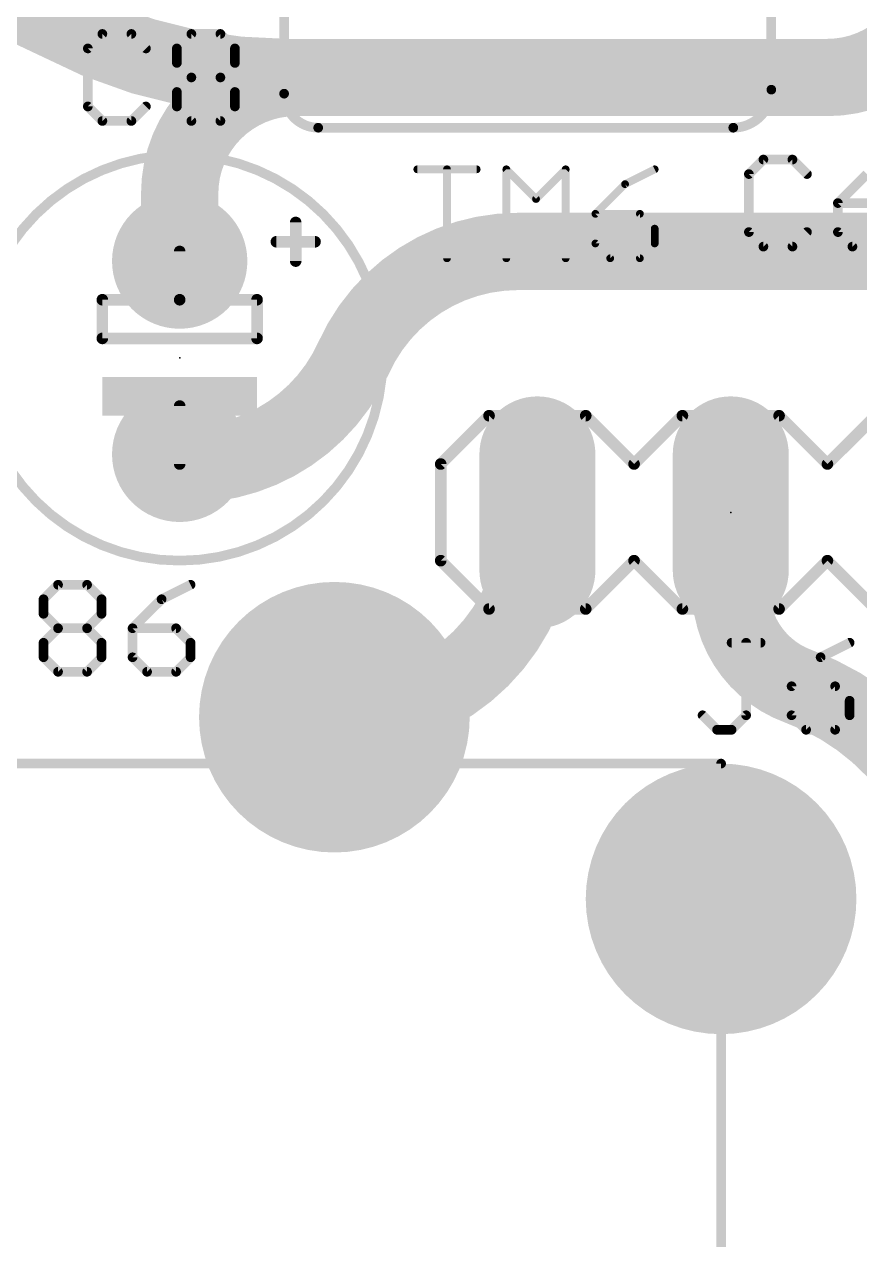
# Model space of a CAD drawing. Extents: x -4 to 220, y -9 to 53.
# Drawn here: x 41.14 to 52.11, y 8.98 to 24.96 of the extents above; entities that cross this region are included whole.
import ezdxf

# ---------------------------------------------------------------- set-up
doc = ezdxf.new("R2010")
doc.units = 0
for name, color, linetype in [('16', 174, 'CONTINUOUS'), ('17', 94, 'CONTINUOUS'), ('21', 251, 'CONTINUOUS'), ('23', 178, 'CONTINUOUS'), ('25', 251, 'CONTINUOUS'), ('51', 251, 'CONTINUOUS')]:
    doc.layers.add(name, color=color, linetype=linetype)

# ---------------------------------------------------------------- blocks, each defined once
blk = doc.blocks.new('RECT')
blk.add_solid([(-0.5, -0.5), (0.5, -0.5), (-0.5, 0.5), (0.5, 0.5)])
blk = doc.blocks.new('ROUNDP')
at = {"const_width": 0.5}
blk.add_lwpolyline([(0, -0.25, 1), (0, 0.25, 1), (0, -0.25)], format="xyb", dxfattribs=at)
blk = doc.blocks.new('LONGP100')
at = {"const_width": 1}
blk.add_lwpolyline([(-0.5, 0), (0.5, 0)], dxfattribs=at)
at = {"const_width": 0.5}
for points in [[(-0.5, 0.25, 1), (-0.5, -0.25)], [(0.5, -0.25, 1), (0.5, 0.25)]]:
    blk.add_lwpolyline(points, format="xyb", dxfattribs=at)

msp = doc.modelspace()

# ---------------------------------------------------------------- linework, layer by layer
at = {"layer": '16'}
for points, const_width in [([(41.529, 25.019, 0.1448), (36.576, 26.035)], 1.016), ([(51.689, 24.257, 0.4142), (53.213, 25.781)], 1.016), ([(41.529, 25.019, 0.1231), (44.577, 24.257)], 1.016), ([(41.6485, 25.2431, 1), (41.4095, 24.7949)], 0.508), ([(41.4095, 24.7949, 1), (41.6485, 25.2431)], 0.508), ([(44.704, 24.257, 0.4142), (43.18, 22.733)], 1.016), ([(44.577, 24.511, 1), (44.577, 24.003)], 0.508), ([(44.704, 24.511, 1), (44.704, 24.003)], 0.508), ([(44.577, 24.003, 1), (44.577, 24.511)], 0.508), ([(44.704, 24.003, 1), (44.704, 24.511)], 0.508), ([(44.704, 24.003, 1), (44.704, 24.511)], 0.508), ([(51.689, 24.511, 1), (51.689, 24.003)], 0.508), ([(51.689, 24.003, 1), (51.689, 24.511)], 0.508), ([(43.434, 22.733, 1), (42.926, 22.733)], 0.508), ([(42.926, 22.733, 1), (43.434, 22.733)], 0.508), ([(47.625, 21.971, 0.2953), (45.466, 20.574)], 1.016), ([(47.625, 22.225, 1), (47.625, 21.717)], 0.508), ([(47.625, 21.717, 1), (47.625, 22.225)], 0.508), ([(49.53, 22.225, 1), (49.53, 21.717)], 0.508), ([(49.53, 22.225, 1), (49.53, 21.717)], 0.508), ([(49.53, 21.717, 1), (49.53, 22.225)], 0.508), ([(50.419, 22.225, 1), (50.419, 21.717)], 0.508), ([(50.419, 21.717, 1), (50.419, 22.225)], 0.508), ([(51.943, 22.225, 1), (51.943, 21.717)], 0.508), ([(51.943, 21.717, 1), (51.943, 22.225)], 0.508), ([(51.943, 21.717, 1), (51.943, 22.225)], 0.508), ([(42.926, 21.844, 1), (43.434, 21.844)], 0.508), ([(43.18, 19.177, 0.3094), (45.466, 20.574)], 1.016), ([(45.2343, 20.6781, 1), (45.6977, 20.4699)], 0.508), ([(45.6977, 20.4699, 1), (45.2343, 20.6781)], 0.508), ([(43.434, 19.304, 1), (42.926, 19.304)], 0.508), ([(43.1931, 19.4307, 1), (43.1669, 18.9233)], 0.508), ([(42.926, 19.177, 1), (43.434, 19.177)], 0.508), ([(48.133, 18.542, 1), (47.625, 18.542)], 0.508), ([(45.339, 15.875, 0.4142), (47.879, 18.415)], 1.016), ([(48.133, 18.415, 1), (47.625, 18.415)], 0.508), ([(47.625, 18.415, 1), (48.133, 18.415)], 0.508), ([(50.419, 17.526, 0.3152), (51.308, 16.256)], 1.016), ([(50.673, 17.526, 1), (50.165, 17.526)], 0.508), ([(53.467, 13.208, 0.3122), (51.308, 16.256)], 1.016), ([(51.3949, 16.4947, 1), (51.2211, 16.0173)], 0.508), ([(51.2211, 16.0173, 1), (51.3949, 16.4947)], 0.508), ([(45.212, 16.1036, 1), (45.212, 15.5956)], 0.508), ([(45.3136, 15.8496, 0.4142), (45.339, 15.875)], 1.016), ([(45.3136, 16.1036, 1), (45.3136, 15.5956)], 0.508), ([(45.593, 15.875, 1), (45.085, 15.875)], 0.508), ([(45.339, 16.129, 1), (45.339, 15.621)], 0.508), ([(45.3136, 15.5956, 1), (45.3136, 16.1036)], 0.508)]:
    msp.add_lwpolyline(points, format="xyb", dxfattribs=dict(at, const_width=const_width))
at = {"layer": '16', "const_width": 1.016}
for points in [[(44.577, 24.257), (44.704, 24.257)], [(44.704, 24.257), (51.689, 24.257)], [(43.18, 22.733), (43.18, 21.844)], [(49.53, 21.971), (47.625, 21.971)], [(51.943, 21.971), (49.53, 21.971)], [(49.53, 21.971), (50.419, 21.971)], [(51.943, 21.971), (50.419, 21.971)], [(54.864, 21.971), (51.943, 21.971)], [(43.18, 19.177), (43.18, 19.304)], [(47.879, 18.415), (47.879, 18.542)], [(45.212, 15.8496), (45.3136, 15.8496)]]:
    msp.add_lwpolyline(points, dxfattribs=at)
at = {"layer": '21'}
for points, const_width in [([(44.552, 24.0442), (44.552, 29.497)], 0.127), ([(50.952, 29.5728), (50.952, 24.097)], 0.127), ([(50.452, 23.597), (44.9992, 23.597)], 0.127), ([(44.704, 22.352), (44.704, 21.844)], 0.1524), ([(43.18, 21.971), (43.18, 21.336)], 0.1524), ([(44.45, 22.098), (44.958, 22.098)], 0.1524), ([(43.18, 21.336), (42.164, 21.336)], 0.1524), ([(42.164, 21.336), (42.164, 20.828)], 0.1524), ([(44.196, 21.336), (43.18, 21.336)], 0.1524), ([(44.196, 20.828), (44.196, 21.336)], 0.1524), ([(42.164, 20.828), (44.196, 20.828)], 0.1524), ([(43.18, 19.939), (43.18, 19.177)], 0.1524), ([(46.609, 19.177), (47.244, 19.812)], 0.1524), ([(47.244, 19.812), (48.514, 19.812)], 0.1524), ([(48.514, 19.812), (49.149, 19.177)], 0.1524), ([(49.149, 19.177), (49.784, 19.812)], 0.1524), ([(49.784, 19.812), (51.054, 19.812)], 0.1524), ([(51.054, 19.812), (51.689, 19.177)], 0.1524), ([(51.689, 19.177), (52.324, 19.812)], 0.1524), ([(46.609, 17.907), (46.609, 19.177)], 0.1524), ([(47.244, 17.272), (46.609, 17.907)], 0.1524), ([(49.149, 17.907), (48.514, 17.272)], 0.1524), ([(49.784, 17.272), (49.149, 17.907)], 0.1524), ([(51.689, 17.907), (51.054, 17.272)], 0.1524), ([(52.324, 17.272), (51.689, 17.907)], 0.1524), ([(48.514, 17.272), (47.244, 17.272)], 0.1524), ([(51.054, 17.272), (49.784, 17.272)], 0.1524), ([(40.132, 15.24), (50.292, 15.24)], 0.127), ([(50.292, 15.24), (50.292, 0)], 0.127)]:
    msp.add_lwpolyline(points, dxfattribs=dict(at, const_width=const_width))
for points, const_width in [([(50.452, 23.597, 0.4142), (50.952, 24.097)], 0.127), ([(50.9838, 24.097, 1), (50.9203, 24.097)], 0.0635), ([(50.9203, 24.097, 1), (50.9838, 24.097)], 0.0635), ([(44.552, 24.0442, 0.4142), (44.9992, 23.597)], 0.127), ([(44.5838, 24.0442, 1), (44.5202, 24.0442)], 0.0635), ([(44.5202, 24.0442, 1), (44.5838, 24.0442)], 0.0635), ([(44.9992, 23.6288, 1), (44.9992, 23.5653)], 0.0635), ([(44.9992, 23.5653, 1), (44.9992, 23.6288)], 0.0635), ([(50.452, 23.6288, 1), (50.452, 23.5653)], 0.0635), ([(50.452, 23.5653, 1), (50.452, 23.6288)], 0.0635), ([(43.18, 17.907, 1), (43.18, 23.241, 1), (43.18, 17.907)], 0.127), ([(44.7421, 22.352, 1), (44.6659, 22.352)], 0.0762), ([(43.2181, 21.971, 1), (43.1419, 21.971)], 0.0762), ([(44.45, 22.1361, 1), (44.45, 22.0599)], 0.0762), ([(44.958, 22.0599, 1), (44.958, 22.1361)], 0.0762), ([(44.6659, 21.844, 1), (44.7421, 21.844)], 0.0762), ([(42.164, 21.3741, 1), (42.164, 21.2979)], 0.0762), ([(42.2021, 21.336, 1), (42.1259, 21.336)], 0.0762), ([(43.18, 21.3741, 1), (43.18, 21.2979)], 0.0762), ([(43.18, 21.2979, 1), (43.18, 21.3741)], 0.0762), ([(44.2341, 21.336, 1), (44.1579, 21.336)], 0.0762), ([(44.196, 21.2979, 1), (44.196, 21.3741)], 0.0762), ([(43.1419, 21.336, 1), (43.2181, 21.336)], 0.0762), ([(42.164, 20.8661, 1), (42.164, 20.7899)], 0.0762), ([(42.1259, 20.828, 1), (42.2021, 20.828)], 0.0762), ([(44.1579, 20.828, 1), (44.2341, 20.828)], 0.0762), ([(44.196, 20.7899, 1), (44.196, 20.8661)], 0.0762), ([(43.2181, 19.939, 1), (43.1419, 19.939)], 0.0762), ([(47.244, 19.8501, 1), (47.244, 19.7739)], 0.0762), ([(47.2709, 19.7851, 1), (47.2171, 19.8389)], 0.0762), ([(48.5409, 19.8389, 1), (48.4871, 19.7851)], 0.0762), ([(48.514, 19.7739, 1), (48.514, 19.8501)], 0.0762), ([(49.784, 19.8501, 1), (49.784, 19.7739)], 0.0762), ([(49.8109, 19.7851, 1), (49.7571, 19.8389)], 0.0762), ([(51.0809, 19.8389, 1), (51.0271, 19.7851)], 0.0762), ([(51.054, 19.7739, 1), (51.054, 19.8501)], 0.0762), ([(43.1419, 19.177, 1), (43.2181, 19.177)], 0.0762), ([(46.6471, 19.177, 1), (46.5709, 19.177)], 0.0762), ([(46.5821, 19.2039, 1), (46.6359, 19.1501)], 0.0762), ([(49.1221, 19.2039, 1), (49.1759, 19.1501)], 0.0762), ([(49.1221, 19.1501, 1), (49.1759, 19.2039)], 0.0762), ([(51.6621, 19.2039, 1), (51.7159, 19.1501)], 0.0762), ([(51.6621, 19.1501, 1), (51.7159, 19.2039)], 0.0762), ([(46.5709, 17.907, 1), (46.6471, 17.907)], 0.0762), ([(46.6359, 17.9339, 1), (46.5821, 17.8801)], 0.0762), ([(49.1759, 17.9339, 1), (49.1221, 17.8801)], 0.0762), ([(49.1759, 17.8801, 1), (49.1221, 17.9339)], 0.0762), ([(51.7159, 17.9339, 1), (51.6621, 17.8801)], 0.0762), ([(51.7159, 17.8801, 1), (51.6621, 17.9339)], 0.0762), ([(47.244, 17.3101, 1), (47.244, 17.2339)], 0.0762), ([(47.2171, 17.2451, 1), (47.2709, 17.2989)], 0.0762), ([(48.4871, 17.2989, 1), (48.5409, 17.2451)], 0.0762), ([(48.514, 17.2339, 1), (48.514, 17.3101)], 0.0762), ([(49.784, 17.3101, 1), (49.784, 17.2339)], 0.0762), ([(49.7571, 17.2451, 1), (49.8109, 17.2989)], 0.0762), ([(51.0271, 17.2989, 1), (51.0809, 17.2451)], 0.0762), ([(51.054, 17.2339, 1), (51.054, 17.3101)], 0.0762), ([(50.3238, 15.24, 1), (50.2602, 15.24)], 0.0635), ([(50.292, 15.2082, 1), (50.292, 15.2718)], 0.0635)]:
    msp.add_lwpolyline(points, format="xyb", dxfattribs=dict(at, const_width=const_width))
at = {"layer": '23'}
for p in [(43.18, 20.574), (50.419, 18.542)]:
    msp.add_point(p, dxfattribs=at)
at = {"layer": '25'}
for points, const_width in [([(42.1642, 24.8295), (41.9735, 24.6388)], 0.127), ([(42.5455, 24.8295), (42.1642, 24.8295)], 0.127), ([(42.7362, 24.6388), (42.5455, 24.8295)], 0.127), ([(43.1429, 24.6388), (43.3336, 24.8295)], 0.127), ([(43.3336, 24.8295), (43.7149, 24.8295)], 0.127), ([(43.7149, 24.8295), (43.9055, 24.6388)], 0.127), ([(41.9735, 24.6388), (41.9735, 23.8762)], 0.127), ([(43.1429, 24.4482), (43.1429, 24.6388)], 0.127), ([(43.9055, 24.6388), (43.9055, 24.4482)], 0.127), ([(43.3336, 24.2575), (43.1429, 24.4482)], 0.127), ([(43.9055, 24.4482), (43.7149, 24.2575)], 0.127), ([(43.1429, 24.0668), (43.3336, 24.2575)], 0.127), ([(43.3336, 24.2575), (43.7149, 24.2575)], 0.127), ([(43.7149, 24.2575), (43.9055, 24.0668)], 0.127), ([(43.1429, 23.8762), (43.1429, 24.0668)], 0.127), ([(43.9055, 24.0668), (43.9055, 23.8762)], 0.127), ([(41.9735, 23.8762), (42.1642, 23.6855)], 0.127), ([(42.5455, 23.6855), (42.7362, 23.8762)], 0.127), ([(43.3336, 23.6855), (43.1429, 23.8762)], 0.127), ([(43.9055, 23.8762), (43.7149, 23.6855)], 0.127), ([(42.1642, 23.6855), (42.5455, 23.6855)], 0.127), ([(43.7149, 23.6855), (43.3336, 23.6855)], 0.127), ([(50.848, 23.1785), (50.6573, 22.9878)], 0.127), ([(51.2293, 23.1785), (50.848, 23.1785)], 0.127), ([(51.42, 22.9878), (51.2293, 23.1785)], 0.127), ([(46.3016, 23.0502), (47.0812, 23.0502)], 0.1016), ([(46.6914, 21.8808), (46.6914, 23.0502)], 0.1016), ([(47.471, 21.8808), (47.471, 23.0502)], 0.1016), ([(47.471, 23.0502), (47.8608, 22.6604)], 0.1016), ([(47.8608, 22.6604), (48.2506, 23.0502)], 0.1016), ([(48.2506, 23.0502), (48.2506, 21.8808)], 0.1016), ([(49.42, 23.0502), (49.0302, 22.8553)], 0.1016), ([(50.6573, 22.9878), (50.6573, 22.2252)], 0.127), ([(52.208, 22.9878), (51.8267, 22.6065)], 0.127), ([(49.0302, 22.8553), (48.6404, 22.4655)], 0.1016), ([(51.8267, 22.6065), (51.8267, 22.2252)], 0.127), ([(52.3987, 22.6065), (51.8267, 22.6065)], 0.127), ([(48.6404, 22.4655), (48.6404, 22.0757)], 0.1016), ([(49.2251, 22.4655), (48.6404, 22.4655)], 0.1016), ([(49.42, 22.2706), (49.2251, 22.4655)], 0.1016), ([(49.42, 22.0757), (49.42, 22.2706)], 0.1016), ([(50.6573, 22.2252), (50.848, 22.0345)], 0.127), ([(51.2293, 22.0345), (51.42, 22.2252)], 0.127), ([(51.8267, 22.2252), (52.0174, 22.0345)], 0.127), ([(48.6404, 22.0757), (48.8353, 21.8808)], 0.1016), ([(49.2251, 21.8808), (49.42, 22.0757)], 0.1016), ([(50.848, 22.0345), (51.2293, 22.0345)], 0.127), ([(52.0174, 22.0345), (52.3987, 22.0345)], 0.127), ([(48.8353, 21.8808), (49.2251, 21.8808)], 0.1016), ([(41.3913, 17.3998), (41.582, 17.5905)], 0.127), ([(41.582, 17.5905), (41.9633, 17.5905)], 0.127), ([(41.9633, 17.5905), (42.1539, 17.3998)], 0.127), ([(43.3233, 17.5905), (42.942, 17.3998)], 0.127), ([(41.3913, 17.2092), (41.3913, 17.3998)], 0.127), ([(42.1539, 17.3998), (42.1539, 17.2092)], 0.127), ([(42.942, 17.3998), (42.5607, 17.0185)], 0.127), ([(41.582, 17.0185), (41.3913, 17.2092)], 0.127), ([(42.1539, 17.2092), (41.9633, 17.0185)], 0.127), ([(41.3913, 16.8278), (41.582, 17.0185)], 0.127), ([(41.582, 17.0185), (41.9633, 17.0185)], 0.127), ([(41.9633, 17.0185), (42.1539, 16.8278)], 0.127), ([(42.5607, 17.0185), (42.5607, 16.6372)], 0.127), ([(43.1327, 17.0185), (42.5607, 17.0185)], 0.127), ([(43.3233, 16.8278), (43.1327, 17.0185)], 0.127), ([(41.3913, 16.6372), (41.3913, 16.8278)], 0.127), ([(42.1539, 16.8278), (42.1539, 16.6372)], 0.127), ([(43.3233, 16.6372), (43.3233, 16.8278)], 0.127), ([(50.43, 16.8285), (50.8114, 16.8285)], 0.127), ([(50.6207, 15.8752), (50.6207, 16.8285)], 0.127), ([(51.9808, 16.8285), (51.5994, 16.6378)], 0.127), ([(41.582, 16.4465), (41.3913, 16.6372)], 0.127), ([(42.1539, 16.6372), (41.9633, 16.4465)], 0.127), ([(42.5607, 16.6372), (42.7514, 16.4465)], 0.127), ([(43.1327, 16.4465), (43.3233, 16.6372)], 0.127), ([(51.5994, 16.6378), (51.2181, 16.2565)], 0.127), ([(41.9633, 16.4465), (41.582, 16.4465)], 0.127), ([(42.7514, 16.4465), (43.1327, 16.4465)], 0.127), ([(51.2181, 16.2565), (51.2181, 15.8752)], 0.127), ([(51.7901, 16.2565), (51.2181, 16.2565)], 0.127), ([(51.9808, 16.0658), (51.7901, 16.2565)], 0.127), ([(51.9808, 15.8752), (51.9808, 16.0658)], 0.127), ([(50.0487, 15.8752), (50.2394, 15.6845)], 0.127), ([(50.43, 15.6845), (50.6207, 15.8752)], 0.127), ([(51.2181, 15.8752), (51.4088, 15.6845)], 0.127), ([(51.7901, 15.6845), (51.9808, 15.8752)], 0.127), ([(50.2394, 15.6845), (50.43, 15.6845)], 0.127), ([(51.4088, 15.6845), (51.7901, 15.6845)], 0.127)]:
    msp.add_lwpolyline(points, dxfattribs=dict(at, const_width=const_width))
for points, const_width in [([(42.1642, 24.8612, 1), (42.1642, 24.7977)], 0.0635), ([(42.1866, 24.807, 1), (42.1417, 24.8519)], 0.0635), ([(42.5679, 24.8519, 1), (42.523, 24.807)], 0.0635), ([(42.5455, 24.7977, 1), (42.5455, 24.8612)], 0.0635), ([(43.3336, 24.8612, 1), (43.3336, 24.7977)], 0.0635), ([(43.356, 24.807, 1), (43.3111, 24.8519)], 0.0635), ([(43.7373, 24.8519, 1), (43.6924, 24.807)], 0.0635), ([(43.7149, 24.7977, 1), (43.7149, 24.8612)], 0.0635), ([(42.0053, 24.6388, 1), (41.9417, 24.6388)], 0.0635), ([(41.951, 24.6613, 1), (41.996, 24.6164)], 0.0635), ([(42.7137, 24.6164, 1), (42.7586, 24.6613)], 0.0635), ([(43.1746, 24.6388, 1), (43.1111, 24.6388)], 0.0635), ([(43.1204, 24.6613, 1), (43.1653, 24.6164)], 0.0635), ([(43.9373, 24.6388, 1), (43.8738, 24.6388)], 0.0635), ([(43.8831, 24.6164, 1), (43.928, 24.6613)], 0.0635), ([(43.1111, 24.4482, 1), (43.1746, 24.4482)], 0.0635), ([(43.1653, 24.4706, 1), (43.1204, 24.4257)], 0.0635), ([(43.8738, 24.4482, 1), (43.9373, 24.4482)], 0.0635), ([(43.928, 24.4257, 1), (43.8831, 24.4706)], 0.0635), ([(43.3336, 24.2892, 1), (43.3336, 24.2257)], 0.0635), ([(43.356, 24.235, 1), (43.3111, 24.2799)], 0.0635), ([(43.3111, 24.235, 1), (43.356, 24.2799)], 0.0635), ([(43.7373, 24.2799, 1), (43.6924, 24.235)], 0.0635), ([(43.6924, 24.2799, 1), (43.7373, 24.235)], 0.0635), ([(43.7149, 24.2257, 1), (43.7149, 24.2892)], 0.0635), ([(43.1746, 24.0668, 1), (43.1111, 24.0668)], 0.0635), ([(43.1204, 24.0893, 1), (43.1653, 24.0444)], 0.0635), ([(43.9373, 24.0668, 1), (43.8738, 24.0668)], 0.0635), ([(43.8831, 24.0444, 1), (43.928, 24.0893)], 0.0635), ([(41.9417, 23.8762, 1), (42.0053, 23.8762)], 0.0635), ([(41.996, 23.8986, 1), (41.951, 23.8537)], 0.0635), ([(42.7586, 23.8537, 1), (42.7137, 23.8986)], 0.0635), ([(43.1111, 23.8762, 1), (43.1746, 23.8762)], 0.0635), ([(43.1653, 23.8986, 1), (43.1204, 23.8537)], 0.0635), ([(43.8738, 23.8762, 1), (43.9373, 23.8762)], 0.0635), ([(43.928, 23.8537, 1), (43.8831, 23.8986)], 0.0635), ([(42.1642, 23.7172, 1), (42.1642, 23.6538)], 0.0635), ([(42.1417, 23.663, 1), (42.1866, 23.708)], 0.0635), ([(42.523, 23.708, 1), (42.5679, 23.663)], 0.0635), ([(42.5455, 23.6538, 1), (42.5455, 23.7172)], 0.0635), ([(43.3336, 23.7172, 1), (43.3336, 23.6538)], 0.0635), ([(43.3111, 23.663, 1), (43.356, 23.708)], 0.0635), ([(43.6924, 23.708, 1), (43.7373, 23.663)], 0.0635), ([(43.7149, 23.6538, 1), (43.7149, 23.7172)], 0.0635), ([(50.848, 23.2102, 1), (50.848, 23.1467)], 0.0635), ([(50.8704, 23.156, 1), (50.8255, 23.2009)], 0.0635), ([(51.2517, 23.2009, 1), (51.2068, 23.156)], 0.0635), ([(51.2293, 23.1467, 1), (51.2293, 23.2102)], 0.0635), ([(46.3016, 23.0756, 1), (46.3016, 23.0248)], 0.0508), ([(46.7168, 23.0502, 1), (46.666, 23.0502)], 0.0508), ([(47.0812, 23.0248, 1), (47.0812, 23.0756)], 0.0508), ([(47.489, 23.0682, 1), (47.453, 23.0322)], 0.0508), ([(47.4964, 23.0502, 1), (47.4456, 23.0502)], 0.0508), ([(48.276, 23.0502, 1), (48.2252, 23.0502)], 0.0508), ([(48.2686, 23.0322, 1), (48.2326, 23.0682)], 0.0508), ([(49.4314, 23.0275, 1), (49.4086, 23.0729)], 0.0508), ([(50.6891, 22.9878, 1), (50.6256, 22.9878)], 0.0635), ([(50.6349, 23.0103, 1), (50.6798, 22.9654)], 0.0635), ([(51.3975, 22.9654, 1), (51.4424, 23.0103)], 0.0635), ([(49.0188, 22.878, 1), (49.0416, 22.8326)], 0.0508), ([(49.0482, 22.8373, 1), (49.0122, 22.8733)], 0.0508), ([(47.8428, 22.6784, 1), (47.8788, 22.6424)], 0.0508), ([(47.8428, 22.6424, 1), (47.8788, 22.6784)], 0.0508), ([(51.8585, 22.6065, 1), (51.795, 22.6065)], 0.0635), ([(51.8267, 22.6382, 1), (51.8267, 22.5747)], 0.0635), ([(51.8042, 22.6289, 1), (51.8492, 22.584)], 0.0635), ([(48.6224, 22.4835, 1), (48.6584, 22.4475)], 0.0508), ([(48.6658, 22.4655, 1), (48.615, 22.4655)], 0.0508), ([(48.6404, 22.4909, 1), (48.6404, 22.4401)], 0.0508), ([(49.2431, 22.4835, 1), (49.2071, 22.4475)], 0.0508), ([(49.2251, 22.4401, 1), (49.2251, 22.4909)], 0.0508), ([(49.4454, 22.2706, 1), (49.3946, 22.2706)], 0.0508), ([(49.402, 22.2526, 1), (49.438, 22.2886)], 0.0508), ([(50.6256, 22.2252, 1), (50.6891, 22.2252)], 0.0635), ([(50.6798, 22.2476, 1), (50.6349, 22.2027)], 0.0635), ([(51.4424, 22.2027, 1), (51.3975, 22.2476)], 0.0635), ([(51.8492, 22.2476, 1), (51.8042, 22.2027)], 0.0635), ([(51.795, 22.2252, 1), (51.8585, 22.2252)], 0.0635), ([(48.6584, 22.0937, 1), (48.6224, 22.0577)], 0.0508), ([(48.615, 22.0757, 1), (48.6658, 22.0757)], 0.0508), ([(49.3946, 22.0757, 1), (49.4454, 22.0757)], 0.0508), ([(49.438, 22.0577, 1), (49.402, 22.0937)], 0.0508), ([(50.848, 22.0663, 1), (50.848, 22.0028)], 0.0635), ([(50.8255, 22.012, 1), (50.8704, 22.057)], 0.0635), ([(51.2068, 22.057, 1), (51.2517, 22.012)], 0.0635), ([(51.2293, 22.0028, 1), (51.2293, 22.0663)], 0.0635), ([(52.0174, 22.0663, 1), (52.0174, 22.0028)], 0.0635), ([(51.9949, 22.012, 1), (52.0398, 22.057)], 0.0635), ([(46.666, 21.8808, 1), (46.7168, 21.8808)], 0.0508), ([(47.4456, 21.8808, 1), (47.4964, 21.8808)], 0.0508), ([(48.2252, 21.8808, 1), (48.276, 21.8808)], 0.0508), ([(48.8353, 21.9062, 1), (48.8353, 21.8554)], 0.0508), ([(48.8173, 21.8628, 1), (48.8533, 21.8988)], 0.0508), ([(49.2071, 21.8988, 1), (49.2431, 21.8628)], 0.0508), ([(49.2251, 21.8554, 1), (49.2251, 21.9062)], 0.0508), ([(41.582, 17.6222, 1), (41.582, 17.5587)], 0.0635), ([(41.6044, 17.568, 1), (41.5595, 17.6129)], 0.0635), ([(41.9857, 17.6129, 1), (41.9408, 17.568)], 0.0635), ([(41.9633, 17.5587, 1), (41.9633, 17.6222)], 0.0635), ([(43.3375, 17.5621, 1), (43.3091, 17.6189)], 0.0635), ([(41.423, 17.3998, 1), (41.3595, 17.3998)], 0.0635), ([(41.3688, 17.4223, 1), (41.4137, 17.3774)], 0.0635), ([(42.1857, 17.3998, 1), (42.1222, 17.3998)], 0.0635), ([(42.1315, 17.3774, 1), (42.1764, 17.4223)], 0.0635), ([(42.9278, 17.4282, 1), (42.9562, 17.3714)], 0.0635), ([(42.9645, 17.3774, 1), (42.9196, 17.4223)], 0.0635), ([(41.4137, 17.2316, 1), (41.3688, 17.1867)], 0.0635), ([(42.1764, 17.1867, 1), (42.1315, 17.2316)], 0.0635), ([(41.3595, 17.2092, 1), (41.423, 17.2092)], 0.0635), ([(42.1222, 17.2092, 1), (42.1857, 17.2092)], 0.0635), ([(41.582, 17.0502, 1), (41.582, 16.9867)], 0.0635), ([(41.6044, 16.996, 1), (41.5595, 17.0409)], 0.0635), ([(41.5595, 16.996, 1), (41.6044, 17.0409)], 0.0635), ([(41.9857, 17.0409, 1), (41.9408, 16.996)], 0.0635), ([(41.9408, 17.0409, 1), (41.9857, 16.996)], 0.0635), ([(41.9633, 16.9867, 1), (41.9633, 17.0502)], 0.0635), ([(42.5924, 17.0185, 1), (42.5289, 17.0185)], 0.0635), ([(42.5607, 17.0502, 1), (42.5607, 16.9867)], 0.0635), ([(42.5382, 17.0409, 1), (42.5831, 16.996)], 0.0635), ([(43.1551, 17.0409, 1), (43.1102, 16.996)], 0.0635), ([(43.1327, 16.9867, 1), (43.1327, 17.0502)], 0.0635), ([(41.423, 16.8278, 1), (41.3595, 16.8278)], 0.0635), ([(41.3688, 16.8503, 1), (41.4137, 16.8054)], 0.0635), ([(42.1857, 16.8278, 1), (42.1222, 16.8278)], 0.0635), ([(42.1315, 16.8054, 1), (42.1764, 16.8503)], 0.0635), ([(43.3551, 16.8278, 1), (43.2916, 16.8278)], 0.0635), ([(43.3009, 16.8054, 1), (43.3458, 16.8503)], 0.0635), ([(50.43, 16.8602, 1), (50.43, 16.7967)], 0.0635), ([(50.6524, 16.8285, 1), (50.5889, 16.8285)], 0.0635), ([(50.8114, 16.7967, 1), (50.8114, 16.8602)], 0.0635), ([(51.9949, 16.8001, 1), (51.9666, 16.8569)], 0.0635), ([(41.3595, 16.6372, 1), (41.423, 16.6372)], 0.0635), ([(41.4137, 16.6596, 1), (41.3688, 16.6147)], 0.0635), ([(42.1222, 16.6372, 1), (42.1857, 16.6372)], 0.0635), ([(42.1764, 16.6147, 1), (42.1315, 16.6596)], 0.0635), ([(42.5289, 16.6372, 1), (42.5924, 16.6372)], 0.0635), ([(42.5831, 16.6596, 1), (42.5382, 16.6147)], 0.0635), ([(43.2916, 16.6372, 1), (43.3551, 16.6372)], 0.0635), ([(43.3458, 16.6147, 1), (43.3009, 16.6596)], 0.0635), ([(51.5852, 16.6662, 1), (51.6136, 16.6094)], 0.0635), ([(51.6219, 16.6154, 1), (51.577, 16.6603)], 0.0635), ([(41.582, 16.4782, 1), (41.582, 16.4148)], 0.0635), ([(41.5595, 16.424, 1), (41.6044, 16.469)], 0.0635), ([(41.9408, 16.469, 1), (41.9857, 16.424)], 0.0635), ([(41.9633, 16.4148, 1), (41.9633, 16.4782)], 0.0635), ([(42.7514, 16.4782, 1), (42.7514, 16.4148)], 0.0635), ([(42.7289, 16.424, 1), (42.7738, 16.469)], 0.0635), ([(43.1102, 16.469, 1), (43.1551, 16.424)], 0.0635), ([(43.1327, 16.4148, 1), (43.1327, 16.4782)], 0.0635), ([(51.2499, 16.2565, 1), (51.1863, 16.2565)], 0.0635), ([(51.2181, 16.2882, 1), (51.2181, 16.2247)], 0.0635), ([(51.1956, 16.2789, 1), (51.2406, 16.234)], 0.0635), ([(51.8125, 16.2789, 1), (51.7676, 16.234)], 0.0635), ([(51.7901, 16.2247, 1), (51.7901, 16.2882)], 0.0635), ([(52.0125, 16.0658, 1), (51.949, 16.0658)], 0.0635), ([(51.9583, 16.0434, 1), (52.0032, 16.0883)], 0.0635), ([(50.0712, 15.8976, 1), (50.0263, 15.8527)], 0.0635), ([(50.5889, 15.8752, 1), (50.6524, 15.8752)], 0.0635), ([(50.6431, 15.8527, 1), (50.5982, 15.8976)], 0.0635), ([(51.2406, 15.8976, 1), (51.1956, 15.8527)], 0.0635), ([(51.1863, 15.8752, 1), (51.2499, 15.8752)], 0.0635), ([(51.949, 15.8752, 1), (52.0125, 15.8752)], 0.0635), ([(52.0032, 15.8527, 1), (51.9583, 15.8976)], 0.0635), ([(50.2394, 15.7163, 1), (50.2394, 15.6527)], 0.0635), ([(50.2169, 15.662, 1), (50.2618, 15.707)], 0.0635), ([(50.4076, 15.707, 1), (50.4525, 15.662)], 0.0635), ([(50.43, 15.6527, 1), (50.43, 15.7163)], 0.0635), ([(51.4088, 15.7163, 1), (51.4088, 15.6527)], 0.0635), ([(51.3863, 15.662, 1), (51.4312, 15.707)], 0.0635), ([(51.7676, 15.707, 1), (51.8125, 15.662)], 0.0635), ([(51.7901, 15.6527, 1), (51.7901, 15.7163)], 0.0635)]:
    msp.add_lwpolyline(points, format="xyb", dxfattribs=dict(at, const_width=const_width))

# ---------------------------------------------------------------- block references
at = {"layer": '17', "rotation": 270}
for name, p, xscale, yscale in [('ROUNDP', (43.18, 21.844), 1.778, 1.778), ('ROUNDP', (43.18, 21.844), 1.778, 1.778), ('ROUNDP', (43.18, 21.844), 1.508, 1.508), ('ROUNDP', (43.18, 21.844), 1.508, 1.508), ('ROUNDP', (43.18, 21.844), 1.508, 1.508), ('ROUNDP', (43.18, 21.844), 1.508, 1.508), ('ROUNDP', (43.18, 21.844), 1.508, 1.508), ('ROUNDP', (43.18, 21.844), 1.508, 1.508), ('ROUNDP', (43.18, 21.844), 1.508, 1.508), ('ROUNDP', (43.18, 21.844), 1.508, 1.508), ('ROUNDP', (43.18, 21.844), 1.508, 1.508), ('ROUNDP', (43.18, 21.844), 1.508, 1.508), ('ROUNDP', (43.18, 21.844), 1.508, 1.508), ('ROUNDP', (43.18, 21.844), 1.508, 1.508), ('ROUNDP', (43.18, 21.844), 1.508, 1.508), ('ROUNDP', (43.18, 21.844), 1.508, 1.508), ('ROUNDP', (43.18, 19.304), 1.778, 1.778), ('ROUNDP', (43.18, 19.304), 1.778, 1.778), ('ROUNDP', (43.18, 19.304), 1.508, 1.508), ('ROUNDP', (43.18, 19.304), 1.508, 1.508), ('ROUNDP', (43.18, 19.304), 1.508, 1.508), ('ROUNDP', (43.18, 19.304), 1.508, 1.508), ('ROUNDP', (43.18, 19.304), 1.508, 1.508), ('ROUNDP', (43.18, 19.304), 1.508, 1.508), ('ROUNDP', (43.18, 19.304), 1.508, 1.508), ('ROUNDP', (43.18, 19.304), 1.508, 1.508), ('ROUNDP', (43.18, 19.304), 1.508, 1.508), ('ROUNDP', (43.18, 19.304), 1.508, 1.508), ('ROUNDP', (43.18, 19.304), 1.508, 1.508), ('ROUNDP', (43.18, 19.304), 1.508, 1.508), ('ROUNDP', (43.18, 19.304), 1.508, 1.508), ('ROUNDP', (43.18, 19.304), 1.508, 1.508), ('LONGP100', (47.879, 18.542), 1.524, 1.524), ('LONGP100', (47.879, 18.542), 1.524, 1.524), ('LONGP100', (50.419, 18.542), 1.524, 1.524), ('LONGP100', (50.419, 18.542), 1.524, 1.524), ('ROUNDP', (47.879, 18.542), 1.524, 1.524), ('ROUNDP', (47.879, 18.542), 1.524, 1.524), ('ROUNDP', (47.879, 18.542), 1.524, 1.524), ('ROUNDP', (47.879, 18.542), 1.524, 1.524), ('ROUNDP', (47.879, 18.542), 1.524, 1.524), ('ROUNDP', (47.879, 18.542), 1.524, 1.524), ('ROUNDP', (47.879, 18.542), 1.524, 1.524), ('ROUNDP', (47.879, 18.542), 1.524, 1.524), ('ROUNDP', (47.879, 18.542), 1.524, 1.524), ('ROUNDP', (47.879, 18.542), 1.524, 1.524), ('ROUNDP', (47.879, 18.542), 1.524, 1.524), ('ROUNDP', (47.879, 18.542), 1.524, 1.524), ('ROUNDP', (47.879, 18.542), 1.524, 1.524), ('ROUNDP', (47.879, 18.542), 1.524, 1.524), ('ROUNDP', (50.419, 18.542), 1.524, 1.524), ('ROUNDP', (50.419, 18.542), 1.524, 1.524), ('ROUNDP', (50.419, 18.542), 1.524, 1.524), ('ROUNDP', (50.419, 18.542), 1.524, 1.524), ('ROUNDP', (50.419, 18.542), 1.524, 1.524), ('ROUNDP', (50.419, 18.542), 1.524, 1.524), ('ROUNDP', (50.419, 18.542), 1.524, 1.524), ('ROUNDP', (50.419, 18.542), 1.524, 1.524), ('ROUNDP', (50.419, 18.542), 1.524, 1.524), ('ROUNDP', (50.419, 18.542), 1.524, 1.524), ('ROUNDP', (50.419, 18.542), 1.524, 1.524), ('ROUNDP', (50.419, 18.542), 1.524, 1.524), ('ROUNDP', (50.419, 18.542), 1.524, 1.524), ('ROUNDP', (50.419, 18.542), 1.524, 1.524)]:
    msp.add_blockref(name, p, dxfattribs=dict(at, xscale=xscale, yscale=yscale))
at = {"layer": '17', "xscale": 3.556, "yscale": 3.556}
for p in [(45.212, 15.8496), (45.212, 15.8496), (45.212, 15.8496), (45.212, 15.8496), (45.212, 15.8496), (45.212, 15.8496), (45.212, 15.8496), (45.212, 15.8496), (45.212, 15.8496), (45.212, 15.8496), (45.212, 15.8496), (45.212, 15.8496), (45.212, 15.8496), (45.212, 15.8496), (45.212, 15.8496), (45.212, 15.8496), (50.292, 13.462), (50.292, 13.462), (50.292, 13.462), (50.292, 13.462), (50.292, 13.462), (50.292, 13.462), (50.292, 13.462), (50.292, 13.462), (50.292, 13.462), (50.292, 13.462), (50.292, 13.462), (50.292, 13.462), (50.292, 13.462), (50.292, 13.462), (50.292, 13.462), (50.292, 13.462)]:
    msp.add_blockref('ROUNDP', p, dxfattribs=at)
at = {"layer": '21', "xscale": 0.508, "yscale": 2.032, "rotation": 270}
msp.add_blockref('RECT', (43.18, 20.066), dxfattribs=at)
at = {"layer": '51', "xscale": 0.508, "yscale": 0.508, "rotation": 180}
for p in [(47.879, 18.542), (50.419, 18.542)]:
    msp.add_blockref('RECT', p, dxfattribs=at)

doc.saveas('drawing.dxf')
